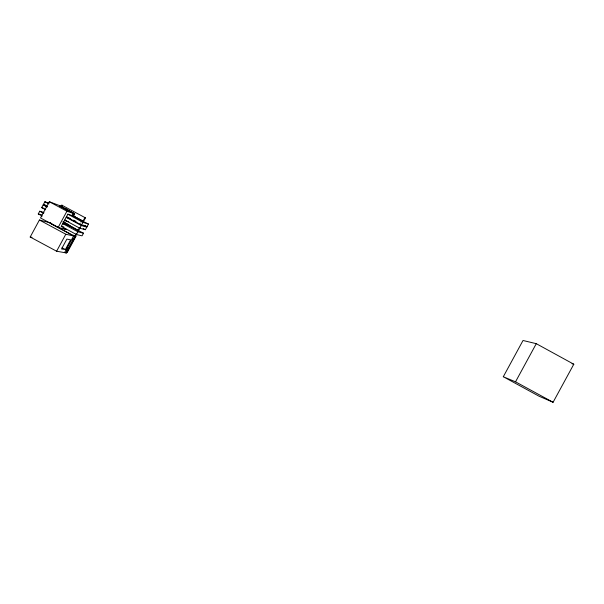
<?xml version="1.0" encoding="UTF-8"?>
<svg xmlns="http://www.w3.org/2000/svg" width="604" height="604" viewBox="0 0 604 604"><rect width="100%" height="100%" fill="white"/><g stroke="black" fill="none" stroke-linecap="round" stroke-linejoin="round"><path stroke-width="0.91" d="M42.257 216.081L38.271 213.937L39.743 211.219L43.956 212.472M45.67 209.777L41.691 207.625L43.163 204.907L46.478 206.002M47.384 206.621L43.397 204.469L44.87 201.751L48.984 203.178M76.625 234.186L66.455 252.963L56.61 251.219L30.2 237.017L39.411 220.007L48.562 222.378M61.819 206.432L49.317 201.721L40.521 217.953L58.135 227.451L64.779 229.09M61.087 206.5L61.804 205.179L62.439 205.405M58.135 227.451L66.916 211.234L73.288 213.386L72.11 215.553L67.859 214.178L66.395 216.889L81.54 225.073L87.044 226.666L88.463 224.039L81.683 220.732L80.966 222.061M61.276 226.341L62.74 223.631L67.097 224.809L83.503 233.204L82.076 235.839L76.421 234.518L61.276 226.341L63.903 227.013M83.095 225.081L86.81 227.096L85.383 229.724L79.834 228.221L64.688 220.045L66.153 217.327L70.434 218.64M67.097 224.809L67.331 224.378L63.299 222.204M77.365 230.154L63.133 221.947M60.241 206.206L73.99 213.62L72.714 215.749L82.929 221.117M68.441 225.171L68.765 224.771L68.441 225.171L77.954 230.305M74.685 213.854L73.416 215.975L74.685 213.854L59.592 205.979L73.288 213.386M56.61 251.219L65.806 234.239L73.605 235.975L64.764 252.306M65.391 249.543L70.645 239.848L66.878 239.101L61.525 248.976L65.391 249.543L62.106 247.776M66.266 250.766L68.025 247.519M72.238 240.249L73.122 238.61M65.828 252.88L76.172 233.793M79.554 227.542L78.044 230.328L68.539 225.194M76.421 234.518L77.893 231.808L83.503 233.204M79.834 228.221L81.306 225.511L86.81 227.096M81.54 225.073L83.012 222.363L88.463 224.039M78.392 230.924L80.166 227.655M83.261 221.94L85.474 217.863L61.804 205.179M73.454 235.175L75.885 236.481L67.142 252.623L65.391 252.389L66.455 252.963M503.298 376.737L523.019 340.49L536.276 343.676L573.8 364.227L553.083 402.279L539.025 396.194L503.298 376.737L515.522 381.819L553.083 402.279M515.522 381.819L536.276 343.676M30.2 237.017L32.027 237.334M74.451 236.164L75.885 236.481M65.406 229.241L63.903 228.403M51.884 224.167L73.605 235.975M50.811 222.959L49.188 222.536L73.635 235.726M67.331 224.378L62.982 223.193L64.447 220.475L68.765 221.721M572.026 363.736L573.8 364.227M38.271 213.937L41.661 214.896M64.688 220.045L66.41 220.543M80.015 223.812L80.596 223.986M66.395 216.889L68.962 217.682M41.691 207.625L44.198 208.418M43.397 204.469L45.889 205.292M85.474 217.863L84.907 217.674L83.02 221.147L73.514 216.013M61.827 206.764L62.461 206.983M49.317 201.721L66.916 211.234M72.11 215.553L82.265 220.913M44.87 201.751L48.849 203.903M67.859 214.178L83.012 222.363M84.809 225.466L87.044 226.666M73.537 220.143L75.123 221.004M74.428 220.792L76.021 221.653M43.163 204.907L47.142 207.059M66.153 217.327L81.306 225.511M83.156 228.523L85.383 229.724M63.065 221.721L68.765 224.771M39.743 211.219L43.73 213.363M62.74 223.631L77.893 231.808M64.636 228.584L66.236 229.444L64.537 228.561M39.411 220.007L65.806 234.239M65.64 208.705L68.025 209.988M61.729 206.727L68.207 210.207M69.8 211.068L72.986 212.797"/></g></svg>
